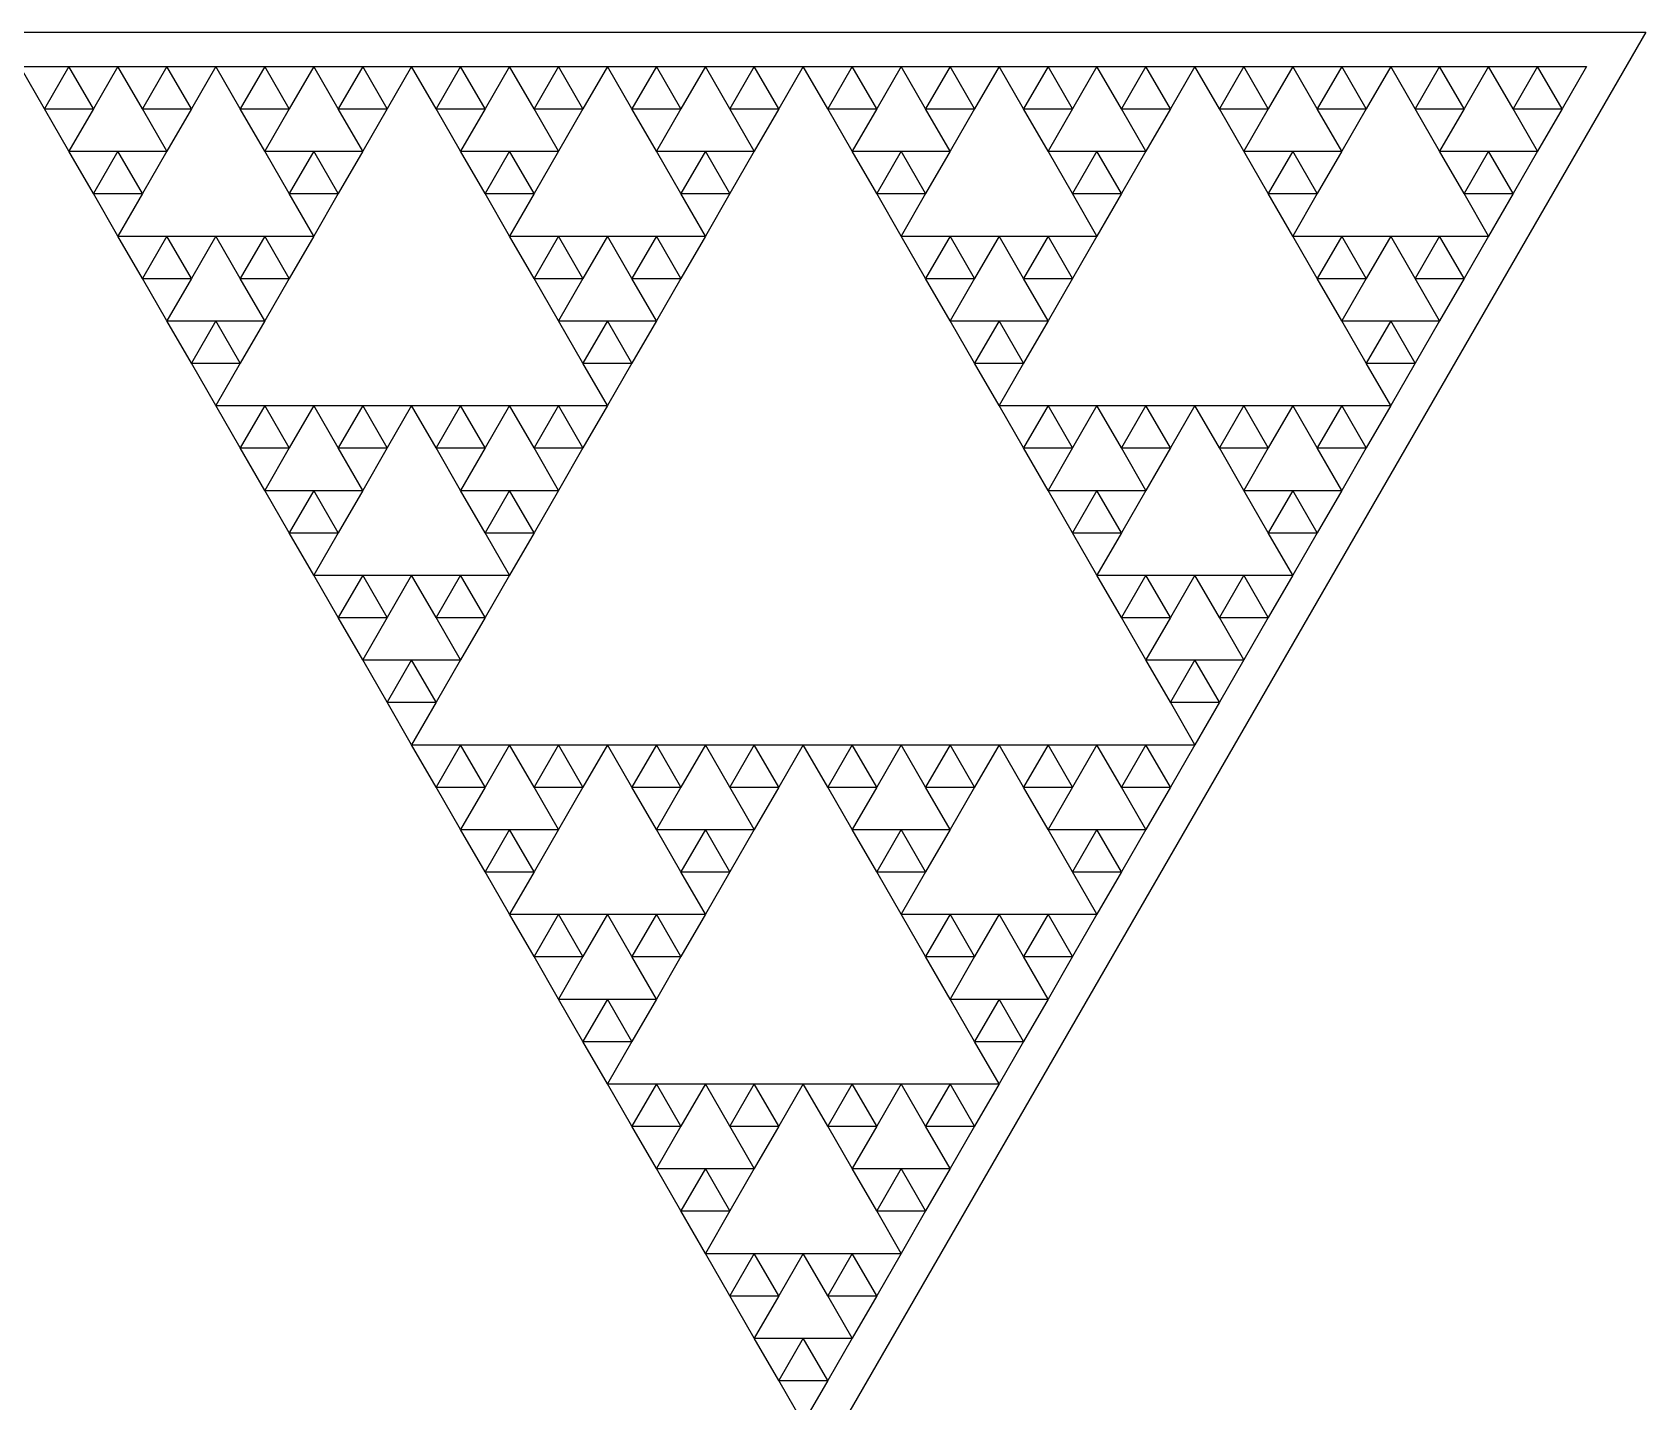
# Model space of a CAD drawing. Extents: x 0 to 345, y 1298 to 1597.
# Drawn here: x 258 to 345.3, y 1523 to 1597.1 of the extents above; entities that cross this region are included whole.
import ezdxf

# ---------------------------------------------------------------- set-up
doc = ezdxf.new("R2010")
doc.units = 0
doc.layers.get('0').update_dxf_attribs({"linetype": 'CONTINUOUS'})

msp = doc.modelspace()

# ---------------------------------------------------------------- linework, layer by layer
at = {"color": 3}
for p, q in [((-0.165886, 1597.095774), (345.29987, 1597.095774)), ((345.29987, 1597.095774), (172.56699, 1297.91379)), ((257.33072, 1595.245065), (259.9797, 1595.245065)), ((258.65521, 1592.950802), (257.33072, 1595.245065)), ((259.9797, 1595.245065), (258.65521, 1592.950802)), ((259.9797, 1595.245065), (262.62868, 1595.245065)), ((261.30419, 1592.950802), (259.9797, 1595.245065)), ((262.62868, 1595.245065), (261.30419, 1592.950802)), ((262.62868, 1595.245065), (265.27705, 1595.245065)), ((263.95256, 1592.950802), (262.62868, 1595.245065)), ((265.27705, 1595.245065), (263.95256, 1592.950802)), ((265.27705, 1595.245065), (267.92603, 1595.245065)), ((266.60154, 1592.950802), (265.27705, 1595.245065)), ((267.92603, 1595.245065), (266.60154, 1592.950802)), ((267.92603, 1595.245065), (270.57501, 1595.245065)), ((269.25052, 1592.950802), (267.92603, 1595.245065)), ((270.57501, 1595.245065), (269.25052, 1592.950802)), ((270.57501, 1595.245065), (273.22399, 1595.245065)), ((271.8995, 1592.950802), (270.57501, 1595.245065)), ((273.22399, 1595.245065), (271.8995, 1592.950802)), ((273.22399, 1595.245065), (275.87298, 1595.245065)), ((274.54849, 1592.950802), (273.22399, 1595.245065)), ((275.87298, 1595.245065), (274.54849, 1592.950802)), ((275.87298, 1595.245065), (278.52134, 1595.245065)), ((277.19685, 1592.950802), (275.87298, 1595.245065)), ((278.52134, 1595.245065), (277.19685, 1592.950802)), ((278.52134, 1595.245065), (281.17032, 1595.245065)), ((279.84583, 1592.950802), (278.52134, 1595.245065)), ((281.17032, 1595.245065), (279.84583, 1592.950802)), ((281.17032, 1595.245065), (283.81931, 1595.245065)), ((282.49481, 1592.950802), (281.17032, 1595.245065)), ((283.81931, 1595.245065), (282.49481, 1592.950802)), ((283.81931, 1595.245065), (286.46829, 1595.245065)), ((285.1438, 1592.950802), (283.81931, 1595.245065)), ((286.46829, 1595.245065), (285.1438, 1592.950802)), ((286.46829, 1595.245065), (289.11727, 1595.245065)), ((287.79278, 1592.950802), (286.46829, 1595.245065)), ((289.11727, 1595.245065), (287.79278, 1592.950802)), ((289.11727, 1595.245065), (291.76563, 1595.245065)), ((290.44176, 1592.950802), (289.11727, 1595.245065)), ((291.76563, 1595.245065), (290.44176, 1592.950802)), ((291.76563, 1595.245065), (294.41462, 1595.245065)), ((293.09013, 1592.950802), (291.76563, 1595.245065)), ((294.41462, 1595.245065), (293.09013, 1592.950802)), ((294.41462, 1595.245065), (297.0636, 1595.245065)), ((295.73911, 1592.950802), (294.41462, 1595.245065)), ((297.0636, 1595.245065), (295.73911, 1592.950802)), ((297.0636, 1595.245065), (299.71258, 1595.245065)), ((298.38809, 1592.950802), (297.0636, 1595.245065)), ((299.71258, 1595.245065), (298.38809, 1592.950802)), ((299.71258, 1595.245065), (302.36156, 1595.245065)), ((301.03707, 1592.950802), (299.71258, 1595.245065)), ((302.36156, 1595.245065), (301.03707, 1592.950802)), ((302.36156, 1595.245065), (305.01055, 1595.245065)), ((303.68605, 1592.950802), (302.36156, 1595.245065)), ((305.01055, 1595.245065), (303.68605, 1592.950802)), ((305.01055, 1595.245065), (307.65891, 1595.245065)), ((306.33442, 1592.950802), (305.01055, 1595.245065)), ((307.65891, 1595.245065), (306.33442, 1592.950802)), ((307.65891, 1595.245065), (310.30789, 1595.245065)), ((308.9834, 1592.950802), (307.65891, 1595.245065)), ((310.30789, 1595.245065), (308.9834, 1592.950802)), ((310.30789, 1595.245065), (312.95687, 1595.245065)), ((311.63238, 1592.950802), (310.30789, 1595.245065)), ((312.95687, 1595.245065), (311.63238, 1592.950802)), ((312.95687, 1595.245065), (315.60586, 1595.245065)), ((314.28137, 1592.950802), (312.95687, 1595.245065)), ((315.60586, 1595.245065), (314.28137, 1592.950802)), ((315.60586, 1595.245065), (318.25484, 1595.245065)), ((316.93035, 1592.950802), (315.60586, 1595.245065)), ((318.25484, 1595.245065), (316.93035, 1592.950802)), ((318.25484, 1595.245065), (320.9032, 1595.245065)), ((319.57871, 1592.950802), (318.25484, 1595.245065)), ((320.9032, 1595.245065), (319.57871, 1592.950802)), ((320.9032, 1595.245065), (323.55219, 1595.245065)), ((322.2277, 1592.950802), (320.9032, 1595.245065)), ((323.55219, 1595.245065), (322.2277, 1592.950802)), ((323.55219, 1595.245065), (326.20117, 1595.245065)), ((324.87668, 1592.950802), (323.55219, 1595.245065)), ((326.20117, 1595.245065), (324.87668, 1592.950802)), ((326.20117, 1595.245065), (328.85015, 1595.245065)), ((327.52566, 1592.950802), (326.20117, 1595.245065)), ((328.85015, 1595.245065), (327.52566, 1592.950802)), ((328.85015, 1595.245065), (331.49913, 1595.245065)), ((330.17464, 1592.950802), (328.85015, 1595.245065)), ((331.49913, 1595.245065), (330.17464, 1592.950802)), ((331.49913, 1595.245065), (334.1475, 1595.245065)), ((332.82362, 1592.950802), (331.49913, 1595.245065)), ((334.1475, 1595.245065), (332.82362, 1592.950802)), ((334.1475, 1595.245065), (336.79648, 1595.245065)), ((335.47199, 1592.950802), (334.1475, 1595.245065)), ((336.79648, 1595.245065), (335.47199, 1592.950802)), ((336.79648, 1595.245065), (339.44546, 1595.245065)), ((338.12097, 1592.950802), (336.79648, 1595.245065)), ((339.44546, 1595.245065), (338.12097, 1592.950802)), ((339.44546, 1595.245065), (342.09444, 1595.245065)), ((340.76995, 1592.950802), (339.44546, 1595.245065)), ((342.09444, 1595.245065), (340.76995, 1592.950802)), ((258.65521, 1592.950802), (261.30419, 1592.950802)), ((259.9797, 1590.657156), (258.65521, 1592.950802)), ((261.30419, 1592.950802), (259.9797, 1590.657156)), ((263.95256, 1592.950802), (266.60154, 1592.950802)), ((265.27705, 1590.657156), (263.95256, 1592.950802)), ((266.60154, 1592.950802), (265.27705, 1590.657156)), ((269.25052, 1592.950802), (271.8995, 1592.950802)), ((270.57501, 1590.657156), (269.25052, 1592.950802)), ((271.8995, 1592.950802), (270.57501, 1590.657156)), ((274.54849, 1592.950802), (277.19685, 1592.950802)), ((275.87298, 1590.657156), (274.54849, 1592.950802)), ((277.19685, 1592.950802), (275.87298, 1590.657156)), ((279.84583, 1592.950802), (282.49481, 1592.950802)), ((281.17032, 1590.657156), (279.84583, 1592.950802)), ((282.49481, 1592.950802), (281.17032, 1590.657156)), ((285.1438, 1592.950802), (287.79278, 1592.950802)), ((286.46829, 1590.657156), (285.1438, 1592.950802)), ((287.79278, 1592.950802), (286.46829, 1590.657156)), ((290.44176, 1592.950802), (293.09013, 1592.950802)), ((291.76563, 1590.657156), (290.44176, 1592.950802)), ((293.09013, 1592.950802), (291.76563, 1590.657156)), ((295.73911, 1592.950802), (298.38809, 1592.950802)), ((297.0636, 1590.657156), (295.73911, 1592.950802)), ((298.38809, 1592.950802), (297.0636, 1590.657156)), ((301.03707, 1592.950802), (303.68605, 1592.950802)), ((302.36156, 1590.657156), (301.03707, 1592.950802)), ((303.68605, 1592.950802), (302.36156, 1590.657156)), ((306.33442, 1592.950802), (308.9834, 1592.950802)), ((307.65891, 1590.657156), (306.33442, 1592.950802)), ((308.9834, 1592.950802), (307.65891, 1590.657156)), ((311.63238, 1592.950802), (314.28137, 1592.950802)), ((312.95687, 1590.657156), (311.63238, 1592.950802)), ((314.28137, 1592.950802), (312.95687, 1590.657156)), ((316.93035, 1592.950802), (319.57871, 1592.950802)), ((318.25484, 1590.657156), (316.93035, 1592.950802)), ((319.57871, 1592.950802), (318.25484, 1590.657156)), ((322.2277, 1592.950802), (324.87668, 1592.950802)), ((323.55219, 1590.657156), (322.2277, 1592.950802)), ((324.87668, 1592.950802), (323.55219, 1590.657156)), ((327.52566, 1592.950802), (330.17464, 1592.950802)), ((328.85015, 1590.657156), (327.52566, 1592.950802)), ((330.17464, 1592.950802), (328.85015, 1590.657156)), ((332.82362, 1592.950802), (335.47199, 1592.950802)), ((334.1475, 1590.657156), (332.82362, 1592.950802)), ((335.47199, 1592.950802), (334.1475, 1590.657156)), ((338.12097, 1592.950802), (340.76995, 1592.950802)), ((339.44546, 1590.657156), (338.12097, 1592.950802)), ((340.76995, 1592.950802), (339.44546, 1590.657156)), ((259.9797, 1590.657156), (262.62868, 1590.657156)), ((261.30419, 1588.362893), (259.9797, 1590.657156)), ((262.62868, 1590.657156), (261.30419, 1588.362893)), ((262.62868, 1590.657156), (265.27705, 1590.657156)), ((263.95256, 1588.362893), (262.62868, 1590.657156)), ((265.27705, 1590.657156), (263.95256, 1588.362893)), ((270.57501, 1590.657156), (273.22399, 1590.657156)), ((271.8995, 1588.362893), (270.57501, 1590.657156)), ((273.22399, 1590.657156), (271.8995, 1588.362893)), ((273.22399, 1590.657156), (275.87298, 1590.657156)), ((274.54849, 1588.362893), (273.22399, 1590.657156)), ((275.87298, 1590.657156), (274.54849, 1588.362893)), ((281.17032, 1590.657156), (283.81931, 1590.657156)), ((282.49481, 1588.362893), (281.17032, 1590.657156)), ((283.81931, 1590.657156), (282.49481, 1588.362893)), ((283.81931, 1590.657156), (286.46829, 1590.657156)), ((285.1438, 1588.362893), (283.81931, 1590.657156)), ((286.46829, 1590.657156), (285.1438, 1588.362893)), ((291.76563, 1590.657156), (294.41462, 1590.657156)), ((293.09013, 1588.362893), (291.76563, 1590.657156)), ((294.41462, 1590.657156), (293.09013, 1588.362893)), ((294.41462, 1590.657156), (297.0636, 1590.657156)), ((295.73911, 1588.362893), (294.41462, 1590.657156)), ((297.0636, 1590.657156), (295.73911, 1588.362893)), ((302.36156, 1590.657156), (305.01055, 1590.657156)), ((303.68605, 1588.362893), (302.36156, 1590.657156)), ((305.01055, 1590.657156), (303.68605, 1588.362893)), ((305.01055, 1590.657156), (307.65891, 1590.657156)), ((306.33442, 1588.362893), (305.01055, 1590.657156)), ((307.65891, 1590.657156), (306.33442, 1588.362893)), ((312.95687, 1590.657156), (315.60586, 1590.657156)), ((314.28137, 1588.362893), (312.95687, 1590.657156)), ((315.60586, 1590.657156), (314.28137, 1588.362893)), ((315.60586, 1590.657156), (318.25484, 1590.657156)), ((316.93035, 1588.362893), (315.60586, 1590.657156)), ((318.25484, 1590.657156), (316.93035, 1588.362893)), ((323.55219, 1590.657156), (326.20117, 1590.657156)), ((324.87668, 1588.362893), (323.55219, 1590.657156)), ((326.20117, 1590.657156), (324.87668, 1588.362893)), ((326.20117, 1590.657156), (328.85015, 1590.657156)), ((327.52566, 1588.362893), (326.20117, 1590.657156)), ((328.85015, 1590.657156), (327.52566, 1588.362893)), ((334.1475, 1590.657156), (336.79648, 1590.657156)), ((335.47199, 1588.362893), (334.1475, 1590.657156)), ((336.79648, 1590.657156), (335.47199, 1588.362893)), ((336.79648, 1590.657156), (339.44546, 1590.657156)), ((338.12097, 1588.362893), (336.79648, 1590.657156)), ((339.44546, 1590.657156), (338.12097, 1588.362893)), ((261.30419, 1588.362893), (263.95256, 1588.362893)), ((262.62868, 1586.069247), (261.30419, 1588.362893)), ((263.95256, 1588.362893), (262.62868, 1586.069247)), ((271.8995, 1588.362893), (274.54849, 1588.362893)), ((273.22399, 1586.069247), (271.8995, 1588.362893)), ((274.54849, 1588.362893), (273.22399, 1586.069247)), ((282.49481, 1588.362893), (285.1438, 1588.362893)), ((283.81931, 1586.069247), (282.49481, 1588.362893)), ((285.1438, 1588.362893), (283.81931, 1586.069247)), ((293.09013, 1588.362893), (295.73911, 1588.362893)), ((294.41462, 1586.069247), (293.09013, 1588.362893)), ((295.73911, 1588.362893), (294.41462, 1586.069247)), ((303.68605, 1588.362893), (306.33442, 1588.362893)), ((305.01055, 1586.069247), (303.68605, 1588.362893)), ((306.33442, 1588.362893), (305.01055, 1586.069247)), ((314.28137, 1588.362893), (316.93035, 1588.362893)), ((315.60586, 1586.069247), (314.28137, 1588.362893)), ((316.93035, 1588.362893), (315.60586, 1586.069247)), ((324.87668, 1588.362893), (327.52566, 1588.362893)), ((326.20117, 1586.069247), (324.87668, 1588.362893)), ((327.52566, 1588.362893), (326.20117, 1586.069247)), ((335.47199, 1588.362893), (338.12097, 1588.362893)), ((336.79648, 1586.069247), (335.47199, 1588.362893)), ((338.12097, 1588.362893), (336.79648, 1586.069247)), ((262.62868, 1586.069247), (265.27705, 1586.069247)), ((263.95256, 1583.774985), (262.62868, 1586.069247)), ((265.27705, 1586.069247), (263.95256, 1583.774985)), ((265.27705, 1586.069247), (267.92603, 1586.069247)), ((266.60154, 1583.774985), (265.27705, 1586.069247)), ((267.92603, 1586.069247), (266.60154, 1583.774985)), ((267.92603, 1586.069247), (270.57501, 1586.069247)), ((269.25052, 1583.774985), (267.92603, 1586.069247)), ((270.57501, 1586.069247), (269.25052, 1583.774985)), ((270.57501, 1586.069247), (273.22399, 1586.069247)), ((271.8995, 1583.774985), (270.57501, 1586.069247)), ((273.22399, 1586.069247), (271.8995, 1583.774985)), ((283.81931, 1586.069247), (286.46829, 1586.069247)), ((285.1438, 1583.774985), (283.81931, 1586.069247)), ((286.46829, 1586.069247), (285.1438, 1583.774985)), ((286.46829, 1586.069247), (289.11727, 1586.069247)), ((287.79278, 1583.774985), (286.46829, 1586.069247)), ((289.11727, 1586.069247), (287.79278, 1583.774985)), ((289.11727, 1586.069247), (291.76563, 1586.069247)), ((290.44176, 1583.774985), (289.11727, 1586.069247)), ((291.76563, 1586.069247), (290.44176, 1583.774985)), ((291.76563, 1586.069247), (294.41462, 1586.069247)), ((293.09013, 1583.774985), (291.76563, 1586.069247)), ((294.41462, 1586.069247), (293.09013, 1583.774985)), ((305.01055, 1586.069247), (307.65891, 1586.069247)), ((306.33442, 1583.774985), (305.01055, 1586.069247)), ((307.65891, 1586.069247), (306.33442, 1583.774985)), ((307.65891, 1586.069247), (310.30789, 1586.069247)), ((308.9834, 1583.774985), (307.65891, 1586.069247)), ((310.30789, 1586.069247), (308.9834, 1583.774985)), ((310.30789, 1586.069247), (312.95687, 1586.069247)), ((311.63238, 1583.774985), (310.30789, 1586.069247)), ((312.95687, 1586.069247), (311.63238, 1583.774985)), ((312.95687, 1586.069247), (315.60586, 1586.069247)), ((314.28137, 1583.774985), (312.95687, 1586.069247)), ((315.60586, 1586.069247), (314.28137, 1583.774985)), ((326.20117, 1586.069247), (328.85015, 1586.069247)), ((327.52566, 1583.774985), (326.20117, 1586.069247)), ((328.85015, 1586.069247), (327.52566, 1583.774985)), ((328.85015, 1586.069247), (331.49913, 1586.069247)), ((330.17464, 1583.774985), (328.85015, 1586.069247)), ((331.49913, 1586.069247), (330.17464, 1583.774985)), ((331.49913, 1586.069247), (334.1475, 1586.069247)), ((332.82362, 1583.774985), (331.49913, 1586.069247)), ((334.1475, 1586.069247), (332.82362, 1583.774985)), ((334.1475, 1586.069247), (336.79648, 1586.069247)), ((335.47199, 1583.774985), (334.1475, 1586.069247)), ((336.79648, 1586.069247), (335.47199, 1583.774985)), ((263.95256, 1583.774985), (266.60154, 1583.774985)), ((265.27705, 1581.481339), (263.95256, 1583.774985)), ((266.60154, 1583.774985), (265.27705, 1581.481339)), ((269.25052, 1583.774985), (271.8995, 1583.774985)), ((270.57501, 1581.481339), (269.25052, 1583.774985)), ((271.8995, 1583.774985), (270.57501, 1581.481339)), ((285.1438, 1583.774985), (287.79278, 1583.774985)), ((286.46829, 1581.481339), (285.1438, 1583.774985)), ((287.79278, 1583.774985), (286.46829, 1581.481339)), ((290.44176, 1583.774985), (293.09013, 1583.774985)), ((291.76563, 1581.481339), (290.44176, 1583.774985)), ((293.09013, 1583.774985), (291.76563, 1581.481339)), ((306.33442, 1583.774985), (308.9834, 1583.774985)), ((307.65891, 1581.481339), (306.33442, 1583.774985)), ((308.9834, 1583.774985), (307.65891, 1581.481339)), ((311.63238, 1583.774985), (314.28137, 1583.774985)), ((312.95687, 1581.481339), (311.63238, 1583.774985)), ((314.28137, 1583.774985), (312.95687, 1581.481339)), ((327.52566, 1583.774985), (330.17464, 1583.774985)), ((328.85015, 1581.481339), (327.52566, 1583.774985)), ((330.17464, 1583.774985), (328.85015, 1581.481339)), ((332.82362, 1583.774985), (335.47199, 1583.774985)), ((334.1475, 1581.481339), (332.82362, 1583.774985)), ((335.47199, 1583.774985), (334.1475, 1581.481339)), ((265.27705, 1581.481339), (267.92603, 1581.481339)), ((266.60154, 1579.187076), (265.27705, 1581.481339)), ((267.92603, 1581.481339), (266.60154, 1579.187076)), ((267.92603, 1581.481339), (270.57501, 1581.481339)), ((269.25052, 1579.187076), (267.92603, 1581.481339)), ((270.57501, 1581.481339), (269.25052, 1579.187076)), ((286.46829, 1581.481339), (289.11727, 1581.481339)), ((287.79278, 1579.187076), (286.46829, 1581.481339)), ((289.11727, 1581.481339), (287.79278, 1579.187076)), ((289.11727, 1581.481339), (291.76563, 1581.481339)), ((290.44176, 1579.187076), (289.11727, 1581.481339)), ((291.76563, 1581.481339), (290.44176, 1579.187076)), ((307.65891, 1581.481339), (310.30789, 1581.481339)), ((308.9834, 1579.187076), (307.65891, 1581.481339)), ((310.30789, 1581.481339), (308.9834, 1579.187076)), ((310.30789, 1581.481339), (312.95687, 1581.481339)), ((311.63238, 1579.187076), (310.30789, 1581.481339)), ((312.95687, 1581.481339), (311.63238, 1579.187076)), ((328.85015, 1581.481339), (331.49913, 1581.481339)), ((330.17464, 1579.187076), (328.85015, 1581.481339)), ((331.49913, 1581.481339), (330.17464, 1579.187076)), ((331.49913, 1581.481339), (334.1475, 1581.481339)), ((332.82362, 1579.187076), (331.49913, 1581.481339)), ((334.1475, 1581.481339), (332.82362, 1579.187076)), ((266.60154, 1579.187076), (269.25052, 1579.187076)), ((267.92603, 1576.89343), (266.60154, 1579.187076)), ((269.25052, 1579.187076), (267.92603, 1576.89343)), ((287.79278, 1579.187076), (290.44176, 1579.187076)), ((289.11727, 1576.89343), (287.79278, 1579.187076)), ((290.44176, 1579.187076), (289.11727, 1576.89343)), ((308.9834, 1579.187076), (311.63238, 1579.187076)), ((310.30789, 1576.89343), (308.9834, 1579.187076)), ((311.63238, 1579.187076), (310.30789, 1576.89343)), ((330.17464, 1579.187076), (332.82362, 1579.187076)), ((331.49913, 1576.89343), (330.17464, 1579.187076)), ((332.82362, 1579.187076), (331.49913, 1576.89343)), ((267.92603, 1576.89343), (270.57501, 1576.89343)), ((269.25052, 1574.599167), (267.92603, 1576.89343)), ((270.57501, 1576.89343), (269.25052, 1574.599167)), ((270.57501, 1576.89343), (273.22399, 1576.89343)), ((271.8995, 1574.599167), (270.57501, 1576.89343)), ((273.22399, 1576.89343), (271.8995, 1574.599167)), ((273.22399, 1576.89343), (275.87298, 1576.89343)), ((274.54849, 1574.599167), (273.22399, 1576.89343)), ((275.87298, 1576.89343), (274.54849, 1574.599167)), ((275.87298, 1576.89343), (278.52134, 1576.89343)), ((277.19685, 1574.599167), (275.87298, 1576.89343)), ((278.52134, 1576.89343), (277.19685, 1574.599167)), ((278.52134, 1576.89343), (281.17032, 1576.89343)), ((279.84583, 1574.599167), (278.52134, 1576.89343)), ((281.17032, 1576.89343), (279.84583, 1574.599167)), ((281.17032, 1576.89343), (283.81931, 1576.89343)), ((282.49481, 1574.599167), (281.17032, 1576.89343)), ((283.81931, 1576.89343), (282.49481, 1574.599167)), ((283.81931, 1576.89343), (286.46829, 1576.89343)), ((285.1438, 1574.599167), (283.81931, 1576.89343)), ((286.46829, 1576.89343), (285.1438, 1574.599167)), ((286.46829, 1576.89343), (289.11727, 1576.89343)), ((287.79278, 1574.599167), (286.46829, 1576.89343)), ((289.11727, 1576.89343), (287.79278, 1574.599167)), ((310.30789, 1576.89343), (312.95687, 1576.89343)), ((311.63238, 1574.599167), (310.30789, 1576.89343)), ((312.95687, 1576.89343), (311.63238, 1574.599167)), ((312.95687, 1576.89343), (315.60586, 1576.89343)), ((314.28137, 1574.599167), (312.95687, 1576.89343)), ((315.60586, 1576.89343), (314.28137, 1574.599167)), ((315.60586, 1576.89343), (318.25484, 1576.89343)), ((316.93035, 1574.599167), (315.60586, 1576.89343)), ((318.25484, 1576.89343), (316.93035, 1574.599167)), ((318.25484, 1576.89343), (320.9032, 1576.89343)), ((319.57871, 1574.599167), (318.25484, 1576.89343)), ((320.9032, 1576.89343), (319.57871, 1574.599167)), ((320.9032, 1576.89343), (323.55219, 1576.89343)), ((322.2277, 1574.599167), (320.9032, 1576.89343)), ((323.55219, 1576.89343), (322.2277, 1574.599167)), ((323.55219, 1576.89343), (326.20117, 1576.89343)), ((324.87668, 1574.599167), (323.55219, 1576.89343)), ((326.20117, 1576.89343), (324.87668, 1574.599167)), ((326.20117, 1576.89343), (328.85015, 1576.89343)), ((327.52566, 1574.599167), (326.20117, 1576.89343)), ((328.85015, 1576.89343), (327.52566, 1574.599167)), ((328.85015, 1576.89343), (331.49913, 1576.89343)), ((330.17464, 1574.599167), (328.85015, 1576.89343)), ((331.49913, 1576.89343), (330.17464, 1574.599167)), ((269.25052, 1574.599167), (271.8995, 1574.599167)), ((270.57501, 1572.305522), (269.25052, 1574.599167)), ((271.8995, 1574.599167), (270.57501, 1572.305522)), ((274.54849, 1574.599167), (277.19685, 1574.599167)), ((275.87298, 1572.305522), (274.54849, 1574.599167)), ((277.19685, 1574.599167), (275.87298, 1572.305522)), ((279.84583, 1574.599167), (282.49481, 1574.599167)), ((281.17032, 1572.305522), (279.84583, 1574.599167)), ((282.49481, 1574.599167), (281.17032, 1572.305522)), ((285.1438, 1574.599167), (287.79278, 1574.599167)), ((286.46829, 1572.305522), (285.1438, 1574.599167)), ((287.79278, 1574.599167), (286.46829, 1572.305522)), ((311.63238, 1574.599167), (314.28137, 1574.599167)), ((312.95687, 1572.305522), (311.63238, 1574.599167)), ((314.28137, 1574.599167), (312.95687, 1572.305522)), ((316.93035, 1574.599167), (319.57871, 1574.599167)), ((318.25484, 1572.305522), (316.93035, 1574.599167)), ((319.57871, 1574.599167), (318.25484, 1572.305522)), ((322.2277, 1574.599167), (324.87668, 1574.599167)), ((323.55219, 1572.305522), (322.2277, 1574.599167)), ((324.87668, 1574.599167), (323.55219, 1572.305522)), ((327.52566, 1574.599167), (330.17464, 1574.599167)), ((328.85015, 1572.305522), (327.52566, 1574.599167)), ((330.17464, 1574.599167), (328.85015, 1572.305522)), ((270.57501, 1572.305522), (273.22399, 1572.305522)), ((271.8995, 1570.011259), (270.57501, 1572.305522)), ((273.22399, 1572.305522), (271.8995, 1570.011259)), ((273.22399, 1572.305522), (275.87298, 1572.305522)), ((274.54849, 1570.011259), (273.22399, 1572.305522)), ((275.87298, 1572.305522), (274.54849, 1570.011259)), ((281.17032, 1572.305522), (283.81931, 1572.305522)), ((282.49481, 1570.011259), (281.17032, 1572.305522)), ((283.81931, 1572.305522), (282.49481, 1570.011259)), ((283.81931, 1572.305522), (286.46829, 1572.305522)), ((285.1438, 1570.011259), (283.81931, 1572.305522)), ((286.46829, 1572.305522), (285.1438, 1570.011259)), ((312.95687, 1572.305522), (315.60586, 1572.305522)), ((314.28137, 1570.011259), (312.95687, 1572.305522)), ((315.60586, 1572.305522), (314.28137, 1570.011259)), ((315.60586, 1572.305522), (318.25484, 1572.305522)), ((316.93035, 1570.011259), (315.60586, 1572.305522)), ((318.25484, 1572.305522), (316.93035, 1570.011259)), ((323.55219, 1572.305522), (326.20117, 1572.305522)), ((324.87668, 1570.011259), (323.55219, 1572.305522)), ((326.20117, 1572.305522), (324.87668, 1570.011259)), ((326.20117, 1572.305522), (328.85015, 1572.305522)), ((327.52566, 1570.011259), (326.20117, 1572.305522)), ((328.85015, 1572.305522), (327.52566, 1570.011259)), ((271.8995, 1570.011259), (274.54849, 1570.011259)), ((273.22399, 1567.716996), (271.8995, 1570.011259)), ((274.54849, 1570.011259), (273.22399, 1567.716996)), ((282.49481, 1570.011259), (285.1438, 1570.011259)), ((283.81931, 1567.716996), (282.49481, 1570.011259)), ((285.1438, 1570.011259), (283.81931, 1567.716996)), ((314.28137, 1570.011259), (316.93035, 1570.011259)), ((315.60586, 1567.716996), (314.28137, 1570.011259)), ((316.93035, 1570.011259), (315.60586, 1567.716996)), ((324.87668, 1570.011259), (327.52566, 1570.011259)), ((326.20117, 1567.716996), (324.87668, 1570.011259)), ((327.52566, 1570.011259), (326.20117, 1567.716996)), ((273.22399, 1567.716996), (275.87298, 1567.716996)), ((274.54849, 1565.42335), (273.22399, 1567.716996)), ((275.87298, 1567.716996), (274.54849, 1565.42335)), ((275.87298, 1567.716996), (278.52134, 1567.716996)), ((277.19685, 1565.42335), (275.87298, 1567.716996)), ((278.52134, 1567.716996), (277.19685, 1565.42335)), ((278.52134, 1567.716996), (281.17032, 1567.716996)), ((279.84583, 1565.42335), (278.52134, 1567.716996)), ((281.17032, 1567.716996), (279.84583, 1565.42335)), ((281.17032, 1567.716996), (283.81931, 1567.716996)), ((282.49481, 1565.42335), (281.17032, 1567.716996)), ((283.81931, 1567.716996), (282.49481, 1565.42335)), ((315.60586, 1567.716996), (318.25484, 1567.716996)), ((316.93035, 1565.42335), (315.60586, 1567.716996)), ((318.25484, 1567.716996), (316.93035, 1565.42335)), ((318.25484, 1567.716996), (320.9032, 1567.716996)), ((319.57871, 1565.42335), (318.25484, 1567.716996)), ((320.9032, 1567.716996), (319.57871, 1565.42335)), ((320.9032, 1567.716996), (323.55219, 1567.716996)), ((322.2277, 1565.42335), (320.9032, 1567.716996)), ((323.55219, 1567.716996), (322.2277, 1565.42335)), ((323.55219, 1567.716996), (326.20117, 1567.716996)), ((324.87668, 1565.42335), (323.55219, 1567.716996)), ((326.20117, 1567.716996), (324.87668, 1565.42335)), ((274.54849, 1565.42335), (277.19685, 1565.42335)), ((275.87298, 1563.129087), (274.54849, 1565.42335)), ((277.19685, 1565.42335), (275.87298, 1563.129087)), ((279.84583, 1565.42335), (282.49481, 1565.42335)), ((281.17032, 1563.129087), (279.84583, 1565.42335)), ((282.49481, 1565.42335), (281.17032, 1563.129087)), ((316.93035, 1565.42335), (319.57871, 1565.42335)), ((318.25484, 1563.129087), (316.93035, 1565.42335)), ((319.57871, 1565.42335), (318.25484, 1563.129087)), ((322.2277, 1565.42335), (324.87668, 1565.42335)), ((323.55219, 1563.129087), (322.2277, 1565.42335)), ((324.87668, 1565.42335), (323.55219, 1563.129087)), ((275.87298, 1563.129087), (278.52134, 1563.129087)), ((277.19685, 1560.835441), (275.87298, 1563.129087)), ((278.52134, 1563.129087), (277.19685, 1560.835441)), ((278.52134, 1563.129087), (281.17032, 1563.129087)), ((279.84583, 1560.835441), (278.52134, 1563.129087)), ((281.17032, 1563.129087), (279.84583, 1560.835441)), ((318.25484, 1563.129087), (320.9032, 1563.129087)), ((319.57871, 1560.835441), (318.25484, 1563.129087)), ((320.9032, 1563.129087), (319.57871, 1560.835441)), ((320.9032, 1563.129087), (323.55219, 1563.129087)), ((322.2277, 1560.835441), (320.9032, 1563.129087)), ((323.55219, 1563.129087), (322.2277, 1560.835441)), ((277.19685, 1560.835441), (279.84583, 1560.835441)), ((278.52134, 1558.541179), (277.19685, 1560.835441)), ((279.84583, 1560.835441), (278.52134, 1558.541179)), ((319.57871, 1560.835441), (322.2277, 1560.835441)), ((320.9032, 1558.541179), (319.57871, 1560.835441)), ((322.2277, 1560.835441), (320.9032, 1558.541179)), ((278.52134, 1558.541179), (281.17032, 1558.541179)), ((279.84583, 1556.247533), (278.52134, 1558.541179)), ((281.17032, 1558.541179), (279.84583, 1556.247533)), ((281.17032, 1558.541179), (283.81931, 1558.541179)), ((282.49481, 1556.247533), (281.17032, 1558.541179)), ((283.81931, 1558.541179), (282.49481, 1556.247533)), ((283.81931, 1558.541179), (286.46829, 1558.541179)), ((285.1438, 1556.247533), (283.81931, 1558.541179)), ((286.46829, 1558.541179), (285.1438, 1556.247533)), ((286.46829, 1558.541179), (289.11727, 1558.541179)), ((287.79278, 1556.247533), (286.46829, 1558.541179)), ((289.11727, 1558.541179), (287.79278, 1556.247533)), ((289.11727, 1558.541179), (291.76563, 1558.541179)), ((290.44176, 1556.247533), (289.11727, 1558.541179)), ((291.76563, 1558.541179), (290.44176, 1556.247533)), ((291.76563, 1558.541179), (294.41462, 1558.541179)), ((293.09013, 1556.247533), (291.76563, 1558.541179)), ((294.41462, 1558.541179), (293.09013, 1556.247533)), ((294.41462, 1558.541179), (297.0636, 1558.541179)), ((295.73911, 1556.247533), (294.41462, 1558.541179)), ((297.0636, 1558.541179), (295.73911, 1556.247533)), ((297.0636, 1558.541179), (299.71258, 1558.541179)), ((298.38809, 1556.247533), (297.0636, 1558.541179)), ((299.71258, 1558.541179), (298.38809, 1556.247533)), ((299.71258, 1558.541179), (302.36156, 1558.541179)), ((301.03707, 1556.247533), (299.71258, 1558.541179)), ((302.36156, 1558.541179), (301.03707, 1556.247533)), ((302.36156, 1558.541179), (305.01055, 1558.541179)), ((303.68605, 1556.247533), (302.36156, 1558.541179)), ((305.01055, 1558.541179), (303.68605, 1556.247533)), ((305.01055, 1558.541179), (307.65891, 1558.541179)), ((306.33442, 1556.247533), (305.01055, 1558.541179)), ((307.65891, 1558.541179), (306.33442, 1556.247533)), ((307.65891, 1558.541179), (310.30789, 1558.541179)), ((308.9834, 1556.247533), (307.65891, 1558.541179)), ((310.30789, 1558.541179), (308.9834, 1556.247533)), ((310.30789, 1558.541179), (312.95687, 1558.541179)), ((311.63238, 1556.247533), (310.30789, 1558.541179)), ((312.95687, 1558.541179), (311.63238, 1556.247533)), ((312.95687, 1558.541179), (315.60586, 1558.541179)), ((314.28137, 1556.247533), (312.95687, 1558.541179)), ((315.60586, 1558.541179), (314.28137, 1556.247533)), ((315.60586, 1558.541179), (318.25484, 1558.541179)), ((316.93035, 1556.247533), (315.60586, 1558.541179)), ((318.25484, 1558.541179), (316.93035, 1556.247533)), ((318.25484, 1558.541179), (320.9032, 1558.541179)), ((319.57871, 1556.247533), (318.25484, 1558.541179)), ((320.9032, 1558.541179), (319.57871, 1556.247533)), ((279.84583, 1556.247533), (282.49481, 1556.247533)), ((281.17032, 1553.95327), (279.84583, 1556.247533)), ((282.49481, 1556.247533), (281.17032, 1553.95327)), ((285.1438, 1556.247533), (287.79278, 1556.247533)), ((286.46829, 1553.95327), (285.1438, 1556.247533)), ((287.79278, 1556.247533), (286.46829, 1553.95327)), ((290.44176, 1556.247533), (293.09013, 1556.247533)), ((291.76563, 1553.95327), (290.44176, 1556.247533)), ((293.09013, 1556.247533), (291.76563, 1553.95327)), ((295.73911, 1556.247533), (298.38809, 1556.247533)), ((297.0636, 1553.95327), (295.73911, 1556.247533)), ((298.38809, 1556.247533), (297.0636, 1553.95327)), ((301.03707, 1556.247533), (303.68605, 1556.247533)), ((302.36156, 1553.95327), (301.03707, 1556.247533)), ((303.68605, 1556.247533), (302.36156, 1553.95327)), ((306.33442, 1556.247533), (308.9834, 1556.247533)), ((307.65891, 1553.95327), (306.33442, 1556.247533)), ((308.9834, 1556.247533), (307.65891, 1553.95327)), ((311.63238, 1556.247533), (314.28137, 1556.247533)), ((312.95687, 1553.95327), (311.63238, 1556.247533)), ((314.28137, 1556.247533), (312.95687, 1553.95327)), ((316.93035, 1556.247533), (319.57871, 1556.247533)), ((318.25484, 1553.95327), (316.93035, 1556.247533)), ((319.57871, 1556.247533), (318.25484, 1553.95327)), ((281.17032, 1553.95327), (283.81931, 1553.95327)), ((282.49481, 1551.659624), (281.17032, 1553.95327)), ((283.81931, 1553.95327), (282.49481, 1551.659624)), ((283.81931, 1553.95327), (286.46829, 1553.95327)), ((285.1438, 1551.659624), (283.81931, 1553.95327)), ((286.46829, 1553.95327), (285.1438, 1551.659624)), ((291.76563, 1553.95327), (294.41462, 1553.95327)), ((293.09013, 1551.659624), (291.76563, 1553.95327)), ((294.41462, 1553.95327), (293.09013, 1551.659624)), ((294.41462, 1553.95327), (297.0636, 1553.95327)), ((295.73911, 1551.659624), (294.41462, 1553.95327)), ((297.0636, 1553.95327), (295.73911, 1551.659624)), ((302.36156, 1553.95327), (305.01055, 1553.95327)), ((303.68605, 1551.659624), (302.36156, 1553.95327)), ((305.01055, 1553.95327), (303.68605, 1551.659624)), ((305.01055, 1553.95327), (307.65891, 1553.95327)), ((306.33442, 1551.659624), (305.01055, 1553.95327)), ((307.65891, 1553.95327), (306.33442, 1551.659624)), ((312.95687, 1553.95327), (315.60586, 1553.95327)), ((314.28137, 1551.659624), (312.95687, 1553.95327)), ((315.60586, 1553.95327), (314.28137, 1551.659624)), ((315.60586, 1553.95327), (318.25484, 1553.95327)), ((316.93035, 1551.659624), (315.60586, 1553.95327)), ((318.25484, 1553.95327), (316.93035, 1551.659624)), ((282.49481, 1551.659624), (285.1438, 1551.659624)), ((283.81931, 1549.365361), (282.49481, 1551.659624)), ((285.1438, 1551.659624), (283.81931, 1549.365361)), ((293.09013, 1551.659624), (295.73911, 1551.659624)), ((294.41462, 1549.365361), (293.09013, 1551.659624)), ((295.73911, 1551.659624), (294.41462, 1549.365361)), ((303.68605, 1551.659624), (306.33442, 1551.659624)), ((305.01055, 1549.365361), (303.68605, 1551.659624)), ((306.33442, 1551.659624), (305.01055, 1549.365361)), ((314.28137, 1551.659624), (316.93035, 1551.659624)), ((315.60586, 1549.365361), (314.28137, 1551.659624)), ((316.93035, 1551.659624), (315.60586, 1549.365361)), ((283.81931, 1549.365361), (286.46829, 1549.365361)), ((285.1438, 1547.071099), (283.81931, 1549.365361)), ((286.46829, 1549.365361), (285.1438, 1547.071099)), ((286.46829, 1549.365361), (289.11727, 1549.365361)), ((287.79278, 1547.071099), (286.46829, 1549.365361)), ((289.11727, 1549.365361), (287.79278, 1547.071099)), ((289.11727, 1549.365361), (291.76563, 1549.365361)), ((290.44176, 1547.071099), (289.11727, 1549.365361)), ((291.76563, 1549.365361), (290.44176, 1547.071099)), ((291.76563, 1549.365361), (294.41462, 1549.365361)), ((293.09013, 1547.071099), (291.76563, 1549.365361)), ((294.41462, 1549.365361), (293.09013, 1547.071099)), ((305.01055, 1549.365361), (307.65891, 1549.365361)), ((306.33442, 1547.071099), (305.01055, 1549.365361)), ((307.65891, 1549.365361), (306.33442, 1547.071099)), ((307.65891, 1549.365361), (310.30789, 1549.365361)), ((308.9834, 1547.071099), (307.65891, 1549.365361)), ((310.30789, 1549.365361), (308.9834, 1547.071099)), ((310.30789, 1549.365361), (312.95687, 1549.365361)), ((311.63238, 1547.071099), (310.30789, 1549.365361)), ((312.95687, 1549.365361), (311.63238, 1547.071099)), ((312.95687, 1549.365361), (315.60586, 1549.365361)), ((314.28137, 1547.071099), (312.95687, 1549.365361)), ((315.60586, 1549.365361), (314.28137, 1547.071099)), ((285.1438, 1547.071099), (287.79278, 1547.071099)), ((286.46829, 1544.777453), (285.1438, 1547.071099)), ((287.79278, 1547.071099), (286.46829, 1544.777453)), ((290.44176, 1547.071099), (293.09013, 1547.071099)), ((291.76563, 1544.777453), (290.44176, 1547.071099)), ((293.09013, 1547.071099), (291.76563, 1544.777453)), ((306.33442, 1547.071099), (308.9834, 1547.071099)), ((307.65891, 1544.777453), (306.33442, 1547.071099)), ((308.9834, 1547.071099), (307.65891, 1544.777453)), ((311.63238, 1547.071099), (314.28137, 1547.071099)), ((312.95687, 1544.777453), (311.63238, 1547.071099)), ((314.28137, 1547.071099), (312.95687, 1544.777453)), ((286.46829, 1544.777453), (289.11727, 1544.777453)), ((287.79278, 1542.48319), (286.46829, 1544.777453)), ((289.11727, 1544.777453), (287.79278, 1542.48319)), ((289.11727, 1544.777453), (291.76563, 1544.777453)), ((290.44176, 1542.48319), (289.11727, 1544.777453)), ((291.76563, 1544.777453), (290.44176, 1542.48319)), ((307.65891, 1544.777453), (310.30789, 1544.777453)), ((308.9834, 1542.48319), (307.65891, 1544.777453)), ((310.30789, 1544.777453), (308.9834, 1542.48319)), ((310.30789, 1544.777453), (312.95687, 1544.777453)), ((311.63238, 1542.48319), (310.30789, 1544.777453)), ((312.95687, 1544.777453), (311.63238, 1542.48319)), ((287.79278, 1542.48319), (290.44176, 1542.48319)), ((289.11727, 1540.189544), (287.79278, 1542.48319)), ((290.44176, 1542.48319), (289.11727, 1540.189544)), ((308.9834, 1542.48319), (311.63238, 1542.48319)), ((310.30789, 1540.189544), (308.9834, 1542.48319)), ((311.63238, 1542.48319), (310.30789, 1540.189544)), ((289.11727, 1540.189544), (291.76563, 1540.189544)), ((290.44176, 1537.895281), (289.11727, 1540.189544)), ((291.76563, 1540.189544), (290.44176, 1537.895281)), ((291.76563, 1540.189544), (294.41462, 1540.189544)), ((293.09013, 1537.895281), (291.76563, 1540.189544)), ((294.41462, 1540.189544), (293.09013, 1537.895281)), ((294.41462, 1540.189544), (297.0636, 1540.189544)), ((295.73911, 1537.895281), (294.41462, 1540.189544)), ((297.0636, 1540.189544), (295.73911, 1537.895281)), ((297.0636, 1540.189544), (299.71258, 1540.189544)), ((298.38809, 1537.895281), (297.0636, 1540.189544)), ((299.71258, 1540.189544), (298.38809, 1537.895281)), ((299.71258, 1540.189544), (302.36156, 1540.189544)), ((301.03707, 1537.895281), (299.71258, 1540.189544)), ((302.36156, 1540.189544), (301.03707, 1537.895281)), ((302.36156, 1540.189544), (305.01055, 1540.189544)), ((303.68605, 1537.895281), (302.36156, 1540.189544)), ((305.01055, 1540.189544), (303.68605, 1537.895281)), ((305.01055, 1540.189544), (307.65891, 1540.189544)), ((306.33442, 1537.895281), (305.01055, 1540.189544)), ((307.65891, 1540.189544), (306.33442, 1537.895281)), ((307.65891, 1540.189544), (310.30789, 1540.189544)), ((308.9834, 1537.895281), (307.65891, 1540.189544)), ((310.30789, 1540.189544), (308.9834, 1537.895281)), ((290.44176, 1537.895281), (293.09013, 1537.895281)), ((291.76563, 1535.601635), (290.44176, 1537.895281)), ((293.09013, 1537.895281), (291.76563, 1535.601635)), ((295.73911, 1537.895281), (298.38809, 1537.895281)), ((297.0636, 1535.601635), (295.73911, 1537.895281)), ((298.38809, 1537.895281), (297.0636, 1535.601635)), ((301.03707, 1537.895281), (303.68605, 1537.895281)), ((302.36156, 1535.601635), (301.03707, 1537.895281)), ((303.68605, 1537.895281), (302.36156, 1535.601635)), ((306.33442, 1537.895281), (308.9834, 1537.895281)), ((307.65891, 1535.601635), (306.33442, 1537.895281)), ((308.9834, 1537.895281), (307.65891, 1535.601635)), ((291.76563, 1535.601635), (294.41462, 1535.601635)), ((293.09013, 1533.307373), (291.76563, 1535.601635)), ((294.41462, 1535.601635), (293.09013, 1533.307373)), ((294.41462, 1535.601635), (297.0636, 1535.601635)), ((295.73911, 1533.307373), (294.41462, 1535.601635)), ((297.0636, 1535.601635), (295.73911, 1533.307373)), ((302.36156, 1535.601635), (305.01055, 1535.601635)), ((303.68605, 1533.307373), (302.36156, 1535.601635)), ((305.01055, 1535.601635), (303.68605, 1533.307373)), ((305.01055, 1535.601635), (307.65891, 1535.601635)), ((306.33442, 1533.307373), (305.01055, 1535.601635)), ((307.65891, 1535.601635), (306.33442, 1533.307373)), ((293.09013, 1533.307373), (295.73911, 1533.307373)), ((294.41462, 1531.013727), (293.09013, 1533.307373)), ((295.73911, 1533.307373), (294.41462, 1531.013727)), ((303.68605, 1533.307373), (306.33442, 1533.307373)), ((305.01055, 1531.013727), (303.68605, 1533.307373)), ((306.33442, 1533.307373), (305.01055, 1531.013727)), ((294.41462, 1531.013727), (297.0636, 1531.013727)), ((295.73911, 1528.719464), (294.41462, 1531.013727)), ((297.0636, 1531.013727), (295.73911, 1528.719464)), ((297.0636, 1531.013727), (299.71258, 1531.013727)), ((298.38809, 1528.719464), (297.0636, 1531.013727)), ((299.71258, 1531.013727), (298.38809, 1528.719464)), ((299.71258, 1531.013727), (302.36156, 1531.013727)), ((301.03707, 1528.719464), (299.71258, 1531.013727)), ((302.36156, 1531.013727), (301.03707, 1528.719464)), ((302.36156, 1531.013727), (305.01055, 1531.013727)), ((303.68605, 1528.719464), (302.36156, 1531.013727)), ((305.01055, 1531.013727), (303.68605, 1528.719464)), ((295.73911, 1528.719464), (298.38809, 1528.719464)), ((297.0636, 1526.425818), (295.73911, 1528.719464)), ((298.38809, 1528.719464), (297.0636, 1526.425818)), ((301.03707, 1528.719464), (303.68605, 1528.719464)), ((302.36156, 1526.425818), (301.03707, 1528.719464)), ((303.68605, 1528.719464), (302.36156, 1526.425818)), ((297.0636, 1526.425818), (299.71258, 1526.425818)), ((298.38809, 1524.131555), (297.0636, 1526.425818)), ((299.71258, 1526.425818), (298.38809, 1524.131555)), ((299.71258, 1526.425818), (302.36156, 1526.425818)), ((301.03707, 1524.131555), (299.71258, 1526.425818)), ((302.36156, 1526.425818), (301.03707, 1524.131555)), ((298.38809, 1524.131555), (301.03707, 1524.131555)), ((299.71258, 1521.837293), (298.38809, 1524.131555)), ((301.03707, 1524.131555), (299.71258, 1521.837293))]:
    msp.add_line(p, q, dxfattribs=at)

doc.saveas('drawing.dxf')
